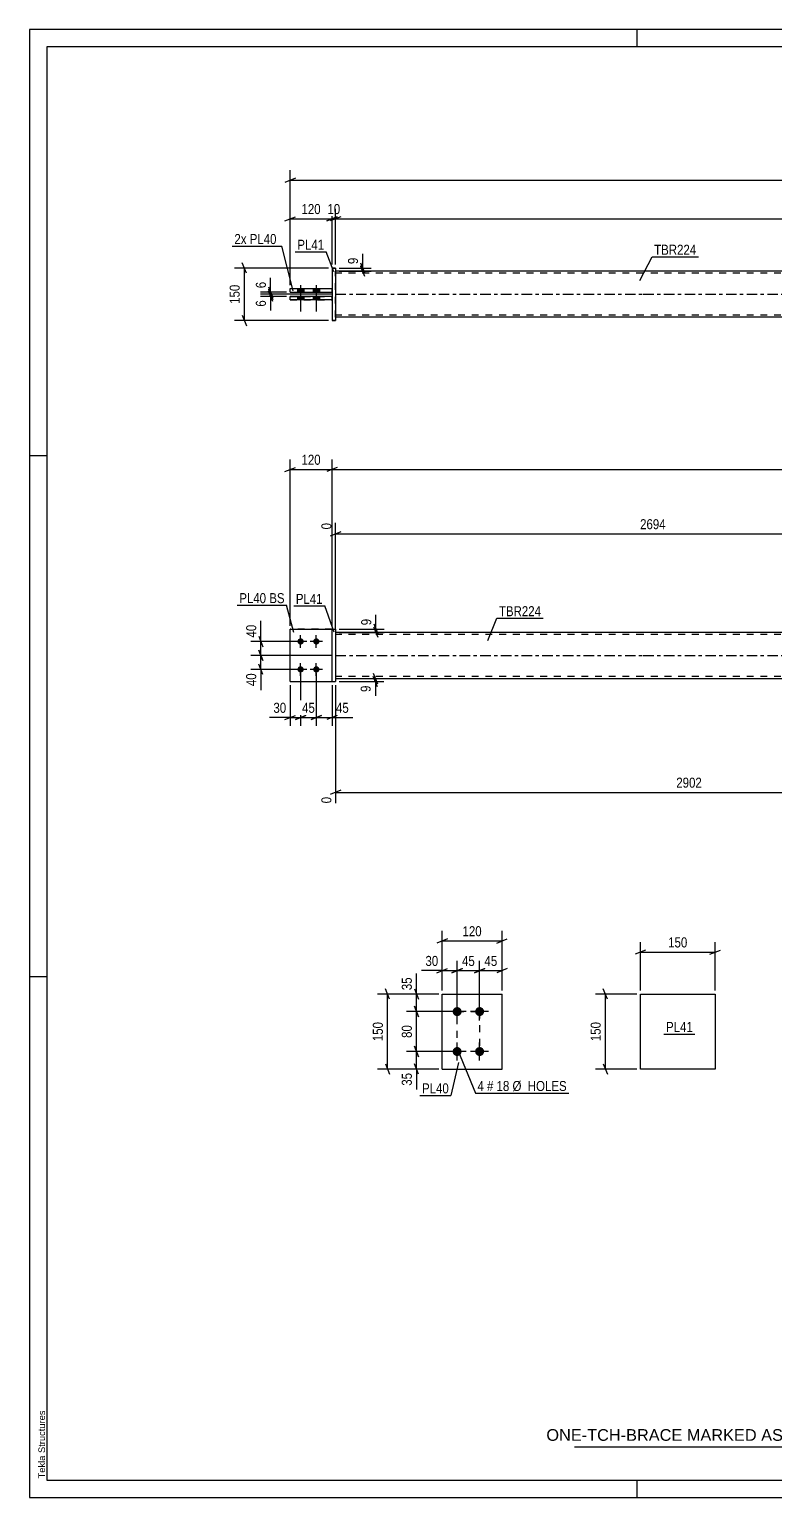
# Model space of a CAD drawing. Header units: millimetres. Extents: x 0 to 594, y 0 to 420.
# Drawn here: x 0 to 213.3, y 0 to 420 of the extents above; entities that cross this region are included whole.
import ezdxf

# ---------------------------------------------------------------- set-up
doc = ezdxf.new("R2010")
doc.units = ezdxf.units.MM
doc.linetypes.add('DXK_LINE_DOT2', pattern=[3.9198, 1.9599, -1.9599])
doc.linetypes.add('DXK_LINE_DOT3', pattern=[5.9187, 2.979, -0.9799, 0.9799, -0.9799])
doc.styles.add('Arial', font='ARIAL.TTF', dxfattribs={"height": 0.2})
doc.styles.add('Arial Narrow', font='ARIALN.TTF', dxfattribs={"height": 0.2})

# ---------------------------------------------------------------- blocks, each defined once
blk = doc.blocks.new('Unknown-582685594-1127')
at = {"color": 5, "linetype": 'Continuous'}
for p, q in [((594, 420), (0, 420)), ((0, 420), (0, 0)), ((174, 415), (174, 420)), ((589, 415), (5, 415)), ((5, 415), (5, 5)), ((5, 298), (0, 298)), ((5, 149), (0, 149)), ((5, 5), (589, 5)), ((174, 0), (174, 5)), ((0, 0), (594, 0))]:
    blk.add_line(p, q, dxfattribs=at)
at = {"color": 174, "linetype": 'Continuous', "style": 'Arial'}
blk.add_text('Tekla Structures', height=1.9102, rotation=90, dxfattribs=at).set_placement((4.5, 5.5))
blk = doc.blocks.new('Bolt-582685594-2203 - 2164')
at = {"linetype": 'Continuous'}
for points in [[(122.45, 137.75), (122.18, 137.78), (121.93, 137.86), (121.7, 138), (121.5, 138.18), (121.34, 138.39), (121.23, 138.64), (121.17, 138.9), (121.17, 139.17), (121.23, 139.43), (121.34, 139.68), (121.5, 139.9), (121.7, 140.08), (121.93, 140.21), (122.18, 140.3), (122.45, 140.32), (122.72, 140.3), (122.97, 140.21), (123.21, 140.08), (123.41, 139.9), (123.56, 139.68), (123.67, 139.43), (123.73, 139.17), (123.73, 138.9), (123.67, 138.64), (123.56, 138.39), (123.41, 138.18), (123.21, 138), (122.97, 137.86), (122.72, 137.78)], [(128.88, 137.75), (128.61, 137.78), (128.36, 137.86), (128.12, 138), (127.92, 138.18), (127.77, 138.39), (127.66, 138.64), (127.6, 138.9), (127.6, 139.17), (127.66, 139.43), (127.77, 139.68), (127.92, 139.9), (128.12, 140.08), (128.36, 140.21), (128.61, 140.3), (128.88, 140.32), (129.15, 140.3), (129.4, 140.21), (129.64, 140.08), (129.83, 139.9), (129.99, 139.68), (130.1, 139.43), (130.16, 139.17), (130.16, 138.9), (130.1, 138.64), (129.99, 138.39), (129.83, 138.18), (129.64, 138), (129.4, 137.86), (129.15, 137.78)], [(122.45, 126.32), (122.18, 126.35), (121.93, 126.43), (121.7, 126.57), (121.5, 126.75), (121.34, 126.97), (121.23, 127.21), (121.17, 127.47), (121.17, 127.74), (121.23, 128.01), (121.34, 128.25), (121.5, 128.47), (121.7, 128.65), (121.93, 128.78), (122.18, 128.87), (122.45, 128.89), (122.72, 128.87), (122.97, 128.78), (123.21, 128.65), (123.41, 128.47), (123.56, 128.25), (123.67, 128.01), (123.73, 127.74), (123.73, 127.47), (123.67, 127.21), (123.56, 126.97), (123.41, 126.75), (123.21, 126.57), (122.97, 126.43), (122.72, 126.35)], [(128.88, 126.32), (128.61, 126.35), (128.36, 126.43), (128.12, 126.57), (127.92, 126.75), (127.77, 126.97), (127.66, 127.21), (127.6, 127.47), (127.6, 127.74), (127.66, 128.01), (127.77, 128.25), (127.92, 128.47), (128.12, 128.65), (128.36, 128.78), (128.61, 128.87), (128.88, 128.89), (129.15, 128.87), (129.4, 128.78), (129.64, 128.65), (129.83, 128.47), (129.99, 128.25), (130.1, 128.01), (130.16, 127.74), (130.16, 127.47), (130.1, 127.21), (129.99, 126.97), (129.83, 126.75), (129.64, 126.57), (129.4, 126.43), (129.15, 126.35)]]:
    blk.add_hatch(color=1, dxfattribs=at).paths.add_polyline_path(points)
at = {"color": 1, "linetype": 'Continuous'}
for p, q in [((125.02, 139.04), (119.88, 139.04)), ((122.45, 136.47), (122.45, 141.61)), ((131.45, 139.04), (126.31, 139.04)), ((128.88, 136.47), (128.88, 141.61)), ((125.02, 127.61), (119.88, 127.61)), ((122.45, 125.04), (122.45, 130.18)), ((131.45, 127.61), (126.31, 127.61)), ((128.88, 125.04), (128.88, 130.18))]:
    blk.add_line(p, q, dxfattribs=at)
blk = doc.blocks.new('Part-582685594-2170 - 2164')
at = {"color": 2, "linetype": 'Continuous'}
for p, q in [((118.17, 122.61), (118.17, 144.04)), ((118.17, 144.04), (135.31, 144.04)), ((135.31, 122.61), (135.31, 144.04)), ((118.17, 122.61), (118.17, 122.61)), ((118.17, 122.61), (135.31, 122.61)), ((135.31, 122.61), (135.31, 122.61))]:
    blk.add_line(p, q, dxfattribs=at)
at = {"color": 7, "linetype": 'DXK_LINE_DOT2'}
for p, q in [((118.17, 144.04), (135.31, 144.04)), ((118.17, 122.61), (118.17, 122.61)), ((118.17, 122.61), (135.31, 122.61)), ((135.31, 122.61), (135.31, 122.61))]:
    blk.add_line(p, q, dxfattribs=at)
blk = doc.blocks.new('Part-582685594-1703 - 1672')
at = {"color": 2, "linetype": 'Continuous'}
for p, q in [((74.64, 233.42), (74.64, 248.42)), ((74.64, 248.42), (86.64, 248.42)), ((74.64, 233.42), (74.64, 233.42)), ((74.64, 233.42), (86.64, 233.42))]:
    blk.add_line(p, q, dxfattribs=at)
at = {"color": 7, "linetype": 'DXK_LINE_DOT2'}
for p, q in [((86.64, 248.42), (74.64, 248.42)), ((86.64, 233.42), (86.64, 248.42)), ((74.64, 233.42), (86.64, 233.42)), ((86.64, 233.42), (86.64, 233.42))]:
    blk.add_line(p, q, dxfattribs=at)
blk = doc.blocks.new('Part-582685594-1683 - 1672')
at = {"linetype": 'Continuous'}
blk.add_hatch(color=2, dxfattribs=at).paths.add_polyline_path([(473.14, 234.32), (472.34, 235.72), (473.94, 235.72)])
at = {"color": 2, "linetype": 'Continuous'}
for p, q in [((175.64, 247.52), (87.64, 247.52)), ((415.04, 247.52), (175.74, 247.52)), ((503.14, 247.52), (415.14, 247.52)), ((473.14, 234.32), (472.34, 235.72)), ((472.34, 235.72), (473.94, 235.72)), ((473.94, 235.72), (473.14, 234.32)), ((87.64, 234.32), (175.64, 234.32)), ((175.74, 234.32), (415.04, 234.32)), ((415.14, 234.32), (503.14, 234.32))]:
    blk.add_line(p, q, dxfattribs=at)
at = {"color": 7, "linetype": 'DXK_LINE_DOT2'}
for p, q in [((87.64, 247.52), (87.64, 234.32)), ((175.64, 246.92), (87.64, 246.92)), ((415.04, 246.92), (175.74, 246.92)), ((273.69, 247.52), (273.69, 246.92)), ((301.59, 247.52), (301.59, 246.92)), ((503.14, 246.92), (415.14, 246.92)), ((503.14, 247.52), (503.14, 234.32)), ((175.64, 234.92), (87.64, 234.92)), ((415.04, 234.92), (175.74, 234.92)), ((289.2, 234.32), (289.2, 234.92)), ((317.1, 234.32), (317.1, 234.92)), ((503.14, 234.92), (415.14, 234.92))]:
    blk.add_line(p, q, dxfattribs=at)
at = {"color": 7, "linetype": 'DXK_LINE_DOT3'}
for p, q in [((87.64, 240.92), (175.64, 240.92)), ((175.74, 240.92), (415.04, 240.92)), ((415.14, 240.92), (503.14, 240.92))]:
    blk.add_line(p, q, dxfattribs=at)
at = {"color": 2, "linetype": 'Continuous'}
blk.add_circle((473.14, 235.22), 1, dxfattribs=at)
blk = doc.blocks.new('Part-582685594-1708 - 1672')
at = {"color": 7, "linetype": 'DXK_LINE_DOT2'}
for p, q in [((74.64, 233.42), (74.64, 248.42)), ((74.64, 248.42), (86.64, 248.42)), ((86.64, 248.42), (74.64, 248.42)), ((86.64, 233.42), (86.64, 248.42)), ((74.64, 233.42), (74.64, 233.42)), ((74.64, 233.42), (86.64, 233.42)), ((74.64, 233.42), (86.64, 233.42)), ((86.64, 233.42), (86.64, 233.42))]:
    blk.add_line(p, q, dxfattribs=at)
blk = doc.blocks.new('Part-582685594-1713 - 1672')
at = {"color": 2, "linetype": 'Continuous'}
for p, q in [((86.64, 248.42), (87.64, 248.42)), ((86.64, 233.42), (86.64, 248.42)), ((87.64, 248.42), (87.64, 248.42)), ((87.64, 248.42), (87.64, 233.42)), ((86.64, 233.42), (87.64, 233.42))]:
    blk.add_line(p, q, dxfattribs=at)
at = {"color": 7, "linetype": 'DXK_LINE_DOT2'}
for p, q in [((86.64, 248.42), (87.64, 248.42)), ((86.64, 233.42), (87.64, 233.42))]:
    blk.add_line(p, q, dxfattribs=at)
blk = doc.blocks.new('Bolt-582685594-1720 - 1672')
at = {"linetype": 'Continuous'}
for points in [[(77.64, 245.82), (77.83, 245.8), (78.01, 245.74), (78.17, 245.65), (78.31, 245.52), (78.42, 245.37), (78.5, 245.2), (78.54, 245.01), (78.54, 244.82), (78.5, 244.64), (78.42, 244.47), (78.31, 244.32), (78.17, 244.19), (78.01, 244.1), (77.83, 244.04), (77.64, 244.02), (77.46, 244.04), (77.28, 244.1), (77.12, 244.19), (76.98, 244.32), (76.86, 244.47), (76.79, 244.64), (76.75, 244.82), (76.75, 245.01), (76.79, 245.2), (76.86, 245.37), (76.98, 245.52), (77.12, 245.65), (77.28, 245.74), (77.46, 245.8)], [(82.14, 245.82), (82.33, 245.8), (82.51, 245.74), (82.67, 245.65), (82.81, 245.52), (82.92, 245.37), (83, 245.2), (83.04, 245.01), (83.04, 244.82), (83, 244.64), (82.92, 244.47), (82.81, 244.32), (82.67, 244.19), (82.51, 244.1), (82.33, 244.04), (82.14, 244.02), (81.96, 244.04), (81.78, 244.1), (81.62, 244.19), (81.48, 244.32), (81.36, 244.47), (81.29, 244.64), (81.25, 244.82), (81.25, 245.01), (81.29, 245.2), (81.36, 245.37), (81.48, 245.52), (81.62, 245.65), (81.78, 245.74), (81.96, 245.8)], [(77.64, 237.82), (77.83, 237.8), (78.01, 237.74), (78.17, 237.65), (78.31, 237.52), (78.42, 237.37), (78.5, 237.2), (78.54, 237.01), (78.54, 236.82), (78.5, 236.64), (78.42, 236.47), (78.31, 236.32), (78.17, 236.19), (78.01, 236.1), (77.83, 236.04), (77.64, 236.02), (77.46, 236.04), (77.28, 236.1), (77.12, 236.19), (76.98, 236.32), (76.86, 236.47), (76.79, 236.64), (76.75, 236.82), (76.75, 237.01), (76.79, 237.2), (76.86, 237.37), (76.98, 237.52), (77.12, 237.65), (77.28, 237.74), (77.46, 237.8)], [(82.14, 237.82), (82.33, 237.8), (82.51, 237.74), (82.67, 237.65), (82.81, 237.52), (82.92, 237.37), (83, 237.2), (83.04, 237.01), (83.04, 236.82), (83, 236.64), (82.92, 236.47), (82.81, 236.32), (82.67, 236.19), (82.51, 236.1), (82.33, 236.04), (82.14, 236.02), (81.96, 236.04), (81.78, 236.1), (81.62, 236.19), (81.48, 236.32), (81.36, 236.47), (81.29, 236.64), (81.25, 236.82), (81.25, 237.01), (81.29, 237.2), (81.36, 237.37), (81.48, 237.52), (81.62, 237.65), (81.78, 237.74), (81.96, 237.8)]]:
    blk.add_hatch(color=1, dxfattribs=at).paths.add_polyline_path(points)
at = {"color": 1, "linetype": 'Continuous'}
for p, q in [((79.44, 244.92), (75.84, 244.92)), ((77.64, 243.12), (77.64, 246.72)), ((83.94, 244.92), (80.34, 244.92)), ((82.14, 243.12), (82.14, 246.72)), ((79.44, 236.92), (75.84, 236.92)), ((77.64, 235.12), (77.64, 238.72)), ((83.94, 236.92), (80.34, 236.92)), ((82.14, 235.12), (82.14, 238.72))]:
    blk.add_line(p, q, dxfattribs=at)
blk = doc.blocks.new('Bolt-582685594-1368 - 1364')
at = {"linetype": 'Continuous'}
for points in [[(76.74, 344.83), (78.54, 344.83), (78.54, 345.83), (76.74, 345.83)], [(76.74, 344.83), (78.54, 344.83), (78.54, 345.83), (76.74, 345.83)], [(81.24, 344.83), (83.04, 344.83), (83.04, 345.83), (81.24, 345.83)], [(81.24, 344.83), (83.04, 344.83), (83.04, 345.83), (81.24, 345.83)], [(76.74, 342.63), (78.54, 342.63), (78.54, 343.63), (76.74, 343.63)], [(76.74, 342.63), (78.54, 342.63), (78.54, 343.63), (76.74, 343.63)], [(81.24, 342.63), (83.04, 342.63), (83.04, 343.63), (81.24, 343.63)], [(81.24, 342.63), (83.04, 342.63), (83.04, 343.63), (81.24, 343.63)]]:
    blk.add_hatch(color=1, dxfattribs=at).paths.add_polyline_path(points)
at = {"color": 1, "linetype": 'Continuous'}
for p, q in [((76.74, 345.83), (76.74, 344.83)), ((76.74, 345.83), (76.74, 344.83)), ((77.64, 346.83), (77.64, 339.33)), ((77.64, 346.83), (77.64, 339.33)), ((78.54, 345.83), (78.54, 344.83)), ((78.54, 345.83), (78.54, 344.83)), ((81.24, 345.83), (81.24, 344.83)), ((81.24, 345.83), (81.24, 344.83)), ((82.14, 346.83), (82.14, 339.33)), ((82.14, 346.83), (82.14, 339.33)), ((83.04, 345.83), (83.04, 344.83)), ((83.04, 345.83), (83.04, 344.83)), ((76.74, 343.63), (76.74, 342.63)), ((76.74, 343.63), (76.74, 342.63)), ((78.54, 343.63), (78.54, 342.63)), ((78.54, 343.63), (78.54, 342.63)), ((81.24, 343.63), (81.24, 342.63)), ((81.24, 343.63), (81.24, 342.63)), ((83.04, 343.63), (83.04, 342.63)), ((83.04, 343.63), (83.04, 342.63))]:
    blk.add_line(p, q, dxfattribs=at)
blk = doc.blocks.new('Part-582685594-1402 - 1364')
at = {"linetype": 'Continuous'}
blk.add_hatch(color=2, dxfattribs=at).paths.add_polyline_path([(473.14, 344.23), (472.34, 345.63), (473.94, 345.63)])
at = {"color": 2, "linetype": 'Continuous'}
for p, q in [((175.64, 350.83), (87.64, 350.83)), ((415.04, 350.83), (175.74, 350.83)), ((503.14, 350.83), (415.14, 350.83)), ((273.69, 344.93), (301.59, 344.93)), ((273.69, 344.93), (273.69, 344.83)), ((289.2, 344.93), (289.2, 344.83)), ((301.59, 344.93), (301.59, 343.53)), ((473.14, 344.23), (472.34, 345.63)), ((472.34, 345.63), (473.94, 345.63)), ((473.94, 345.63), (473.14, 344.23)), ((273.69, 343.63), (273.69, 343.53)), ((273.69, 343.53), (273.69, 343.53)), ((301.59, 343.53), (273.69, 343.53)), ((289.2, 343.53), (289.2, 343.63)), ((175.64, 337.63), (87.64, 337.63)), ((415.04, 337.63), (175.74, 337.63)), ((503.14, 337.63), (415.14, 337.63))]:
    blk.add_line(p, q, dxfattribs=at)
at = {"color": 7, "linetype": 'DXK_LINE_DOT2'}
for p, q in [((87.64, 337.63), (87.64, 350.83)), ((175.64, 350.23), (87.64, 350.23)), ((415.04, 350.23), (175.74, 350.23)), ((503.14, 350.23), (415.14, 350.23)), ((503.14, 350.83), (503.14, 337.63)), ((301.59, 344.93), (273.69, 344.93)), ((273.69, 343.53), (273.69, 344.83)), ((289.2, 344.93), (289.2, 344.93)), ((289.2, 344.93), (289.2, 344.93)), ((289.2, 344.93), (317.1, 344.93)), ((289.2, 344.93), (317.1, 344.93)), ((289.2, 344.83), (289.2, 343.53)), ((317.1, 344.93), (317.1, 343.53)), ((273.69, 343.53), (301.59, 343.53)), ((317.1, 343.53), (289.2, 343.53)), ((289.2, 343.53), (289.2, 343.53)), ((289.2, 343.53), (317.1, 343.53)), ((175.64, 338.23), (87.64, 338.23)), ((415.04, 338.23), (175.74, 338.23)), ((503.14, 338.23), (415.14, 338.23))]:
    blk.add_line(p, q, dxfattribs=at)
at = {"color": 7, "linetype": 'DXK_LINE_DOT3'}
for p, q in [((87.64, 344.23), (175.64, 344.23)), ((175.74, 344.23), (415.04, 344.23)), ((415.14, 344.23), (503.14, 344.23))]:
    blk.add_line(p, q, dxfattribs=at)
at = {"color": 2, "linetype": 'Continuous'}
blk.add_circle((473.14, 345.13), 1, dxfattribs=at)
blk = doc.blocks.new('Part-582685594-1442 - 1364')
at = {"color": 2, "linetype": 'Continuous'}
for p, q in [((74.64, 342.63), (74.64, 343.63)), ((86.64, 343.63), (74.64, 343.63)), ((74.64, 342.63), (74.64, 342.63)), ((86.64, 342.63), (74.64, 342.63)), ((86.64, 342.63), (86.64, 343.63)), ((86.64, 342.63), (86.64, 342.63))]:
    blk.add_line(p, q, dxfattribs=at)
at = {"color": 7, "linetype": 'DXK_LINE_DOT2'}
for p, q in [((74.64, 343.63), (86.64, 343.63)), ((74.64, 342.63), (86.64, 342.63))]:
    blk.add_line(p, q, dxfattribs=at)
blk = doc.blocks.new('Part-582685594-1447 - 1364')
at = {"color": 2, "linetype": 'Continuous'}
for p, q in [((74.64, 344.83), (74.64, 345.83)), ((74.64, 345.83), (86.64, 345.83)), ((74.64, 344.83), (74.64, 344.83)), ((74.64, 344.83), (86.64, 344.83)), ((86.64, 344.83), (86.64, 345.83)), ((86.64, 344.83), (86.64, 344.83))]:
    blk.add_line(p, q, dxfattribs=at)
at = {"color": 7, "linetype": 'DXK_LINE_DOT2'}
for p, q in [((74.64, 345.83), (74.64, 345.83)), ((74.64, 345.83), (86.64, 345.83)), ((74.64, 344.83), (86.64, 344.83)), ((86.64, 345.83), (86.64, 345.83))]:
    blk.add_line(p, q, dxfattribs=at)
blk = doc.blocks.new('Part-582685594-1452 - 1364')
at = {"color": 2, "linetype": 'Continuous'}
for p, q in [((86.64, 351.73), (87.64, 351.73)), ((86.64, 351.73), (86.64, 336.73)), ((87.64, 351.73), (87.64, 351.73)), ((87.64, 351.73), (87.64, 336.73)), ((87.64, 336.73), (86.64, 336.73)), ((86.64, 336.73), (86.64, 336.73))]:
    blk.add_line(p, q, dxfattribs=at)
at = {"color": 7, "linetype": 'DXK_LINE_DOT2'}
for p, q in [((87.64, 351.73), (86.64, 351.73)), ((87.64, 351.73), (87.64, 351.73)), ((86.64, 336.73), (87.64, 336.73))]:
    blk.add_line(p, q, dxfattribs=at)
blk = doc.blocks.new('Part-582685594-2411 - 2407')
at = {"color": 2, "linetype": 'Continuous'}
for p, q in [((174.89, 144.04), (196.32, 144.04)), ((174.89, 122.61), (174.89, 144.04)), ((196.32, 144.04), (196.32, 122.61)), ((196.32, 122.61), (174.89, 122.61))]:
    blk.add_line(p, q, dxfattribs=at)
blk = doc.blocks.new('Rectangle-582685594-2393 - 2164')
at = {"color": 1, "linetype": 'DXK_LINE_DOT2'}
blk.add_lwpolyline([(122.45, 139.04), (128.88, 139.04), (128.88, 127.61), (122.45, 127.61), (122.45, 139.04)], close=True, dxfattribs=at)
blk = doc.blocks.new('StraightDimension-582685594-2303 - 2164')
at = {"color": 7, "linetype": 'Continuous'}
for p, q in [((117.17, 144.04), (107.97, 144.04)), ((110.22, 145.54), (111.42, 142.54)), ((110.82, 139.04), (110.82, 144.04)), ((121.45, 139.04), (107.97, 139.04)), ((111.42, 137.54), (110.22, 140.54))]:
    blk.add_line(p, q, dxfattribs=at)
at = {"color": 0}
blk.add_wipeout([(110.07, 149.42), (105.87, 149.42), (105.87, 144.56), (110.07, 144.56)], dxfattribs=at)
at = {"color": 7, "linetype": 'Continuous'}
blk.add_line((110.82, 144.04), (110.82, 149.94), dxfattribs=at)
blk.add_line((110.82, 144.04), (110.82, 149.94), dxfattribs=at)
at = {"color": 3, "style": 'Arial Narrow'}
blk.add_text('35', height=2.863, rotation=90.0002, dxfattribs=at).set_placement((109.47, 145.16))
blk = doc.blocks.new('StraightDimension-582685594-2280 - 2164')
at = {"color": 7, "linetype": 'Continuous'}
for p, q in [((121.45, 127.61), (107.97, 127.61)), ((110.22, 129.11), (111.42, 126.11)), ((110.82, 122.61), (110.82, 127.61)), ((117.17, 122.61), (107.97, 122.61)), ((111.42, 121.11), (110.22, 124.11))]:
    blk.add_line(p, q, dxfattribs=at)
at = {"color": 0}
blk.add_wipeout([(110.07, 122.08), (105.87, 122.08), (105.87, 117.23), (110.07, 117.23)], dxfattribs=at)
at = {"color": 7, "linetype": 'Continuous'}
blk.add_line((110.82, 122.61), (110.82, 116.7), dxfattribs=at)
blk.add_line((110.82, 122.61), (110.82, 116.7), dxfattribs=at)
at = {"color": 3, "style": 'Arial Narrow'}
blk.add_text('35', height=2.863, rotation=90.0002, dxfattribs=at).set_placement((109.47, 117.83))
blk = doc.blocks.new('StraightDimension-582685594-2293 - 2164')
at = {"color": 7, "linetype": 'Continuous'}
for p, q in [((121.45, 139.04), (107.97, 139.04)), ((110.22, 140.54), (111.42, 137.54)), ((110.82, 127.61), (110.82, 139.04)), ((121.45, 127.61), (107.97, 127.61)), ((111.42, 126.11), (110.22, 129.11))]:
    blk.add_line(p, q, dxfattribs=at)
at = {"color": 0}
blk.add_wipeout([(110.07, 135.75), (105.87, 135.75), (105.87, 130.9), (110.07, 130.9)], dxfattribs=at)
at = {"color": 3, "style": 'Arial Narrow'}
blk.add_text('80', height=2.863, rotation=90.0002, dxfattribs=at).set_placement((109.47, 131.5))
blk = doc.blocks.new('StraightDimension-582685594-2317 - 2164')
at = {"color": 7, "linetype": 'Continuous'}
for p, q in [((117.17, 144.04), (99.68, 144.04)), ((103.13, 142.54), (101.93, 145.54)), ((102.53, 122.61), (102.53, 144.04)), ((117.17, 122.61), (99.68, 122.61)), ((101.93, 124.11), (103.13, 121.11))]:
    blk.add_line(p, q, dxfattribs=at)
at = {"color": 0}
blk.add_wipeout([(101.78, 136.67), (97.58, 136.67), (97.58, 129.98), (101.78, 129.98)], dxfattribs=at)
at = {"color": 3, "style": 'Arial Narrow'}
blk.add_text('150', height=2.863, rotation=90.0002, dxfattribs=at).set_placement((101.18, 130.58))
blk = doc.blocks.new('StraightDimension-582685594-2334 - 2164')
at = {"color": 7, "linetype": 'Continuous'}
for p, q in [((116.67, 150.14), (119.67, 151.34)), ((118.17, 145.04), (118.17, 153.59)), ((123.95, 151.34), (120.95, 150.14)), ((122.45, 140.04), (122.45, 153.59)), ((118.17, 150.74), (122.45, 150.74))]:
    blk.add_line(p, q, dxfattribs=at)
at = {"color": 0}
blk.add_wipeout([(117.64, 151.49), (117.64, 155.69), (112.78, 155.69), (112.78, 151.49)], dxfattribs=at)
at = {"color": 7, "linetype": 'Continuous'}
blk.add_line((118.17, 150.74), (112.26, 150.74), dxfattribs=at)
blk.add_line((118.17, 150.74), (112.26, 150.74), dxfattribs=at)
at = {"color": 3, "style": 'Arial Narrow'}
blk.add_text('30', height=2.863, dxfattribs=at).set_placement((113.38, 152.09))
blk = doc.blocks.new('StraightDimension-582685594-2347 - 2164')
at = {"color": 7, "linetype": 'Continuous'}
for p, q in [((120.95, 150.14), (123.95, 151.34)), ((122.45, 140.04), (122.45, 153.59)), ((130.38, 151.34), (127.38, 150.14)), ((128.88, 140.04), (128.88, 153.59)), ((122.45, 150.74), (128.88, 150.74))]:
    blk.add_line(p, q, dxfattribs=at)
at = {"color": 0}
blk.add_wipeout([(128.09, 151.49), (128.09, 155.69), (123.24, 155.69), (123.24, 151.49)], dxfattribs=at)
at = {"color": 3, "style": 'Arial Narrow'}
blk.add_text('45', height=2.863, dxfattribs=at).set_placement((123.84, 152.09))
blk = doc.blocks.new('StraightDimension-582685594-2357 - 2164')
at = {"color": 7, "linetype": 'Continuous'}
for p, q in [((127.38, 150.14), (130.38, 151.34)), ((128.88, 140.04), (128.88, 153.59)), ((136.81, 151.34), (133.81, 150.14)), ((135.31, 145.04), (135.31, 153.59)), ((128.88, 150.74), (135.31, 150.74))]:
    blk.add_line(p, q, dxfattribs=at)
at = {"color": 0}
blk.add_wipeout([(134.52, 151.49), (134.52, 155.69), (129.67, 155.69), (129.67, 151.49)], dxfattribs=at)
at = {"color": 3, "style": 'Arial Narrow'}
blk.add_text('45', height=2.863, dxfattribs=at).set_placement((130.27, 152.09))
blk = doc.blocks.new('StraightDimension-582685594-2374 - 2164')
at = {"color": 7, "linetype": 'Continuous'}
for p, q in [((119.67, 159.84), (116.67, 158.64)), ((118.17, 145.04), (118.17, 162.09)), ((133.81, 158.64), (136.81, 159.84)), ((135.31, 145.04), (135.31, 162.09)), ((118.17, 159.24), (135.31, 159.24))]:
    blk.add_line(p, q, dxfattribs=at)
at = {"color": 0}
blk.add_wipeout([(130.08, 159.99), (130.08, 164.19), (123.39, 164.19), (123.39, 159.99)], dxfattribs=at)
at = {"color": 3, "style": 'Arial Narrow'}
blk.add_text('120', height=2.863, dxfattribs=at).set_placement((123.99, 160.59))
blk = doc.blocks.new('StraightDimension-582685594-1783 - 1672')
at = {"color": 7, "linetype": 'Continuous'}
for p, q in [((77.64, 235.92), (77.64, 220.75)), ((74.64, 232.42), (74.64, 220.75)), ((73.14, 222.55), (76.14, 223.75)), ((74.64, 223.15), (77.64, 223.15)), ((79.14, 223.75), (76.14, 222.55))]:
    blk.add_line(p, q, dxfattribs=at)
at = {"color": 0}
blk.add_wipeout([(74.12, 223.9), (74.12, 228.1), (69.26, 228.1), (69.26, 223.9)], dxfattribs=at)
at = {"color": 7, "linetype": 'Continuous'}
blk.add_line((74.64, 223.15), (68.74, 223.15), dxfattribs=at)
blk.add_line((74.64, 223.15), (68.74, 223.15), dxfattribs=at)
at = {"color": 3, "style": 'Arial Narrow'}
blk.add_text('30', height=2.863, dxfattribs=at).set_placement((69.86, 224.5))
blk = doc.blocks.new('StraightDimension-582685594-1793 - 1672')
at = {"color": 7, "linetype": 'Continuous'}
for p, q in [((77.64, 235.92), (77.64, 220.75)), ((82.14, 235.92), (82.14, 220.75)), ((76.14, 222.55), (79.14, 223.75)), ((77.64, 223.15), (82.14, 223.15)), ((83.64, 223.75), (80.64, 222.55))]:
    blk.add_line(p, q, dxfattribs=at)
at = {"color": 0}
blk.add_wipeout([(82.32, 223.9), (82.32, 228.1), (77.47, 228.1), (77.47, 223.9)], dxfattribs=at)
at = {"color": 3, "style": 'Arial Narrow'}
blk.add_text('45', height=2.863, dxfattribs=at).set_placement((78.07, 224.5))
blk = doc.blocks.new('StraightDimension-582685594-1732 - 1672')
at = {"color": 7, "linetype": 'Continuous'}
for p, q in [((269.3, 257.96), (269.3, 284.28)), ((87.64, 248.52), (87.64, 278.8)), ((89.14, 276.27), (86.14, 275.07)), ((87.64, 275.67), (269.3, 275.67)), ((267.8, 275.07), (270.8, 276.27))]:
    blk.add_line(p, q, dxfattribs=at)
at = {"color": 0, "linetype": 'Continuous'}
for points in [[(268.7, 284.88), (264.5, 284.88), (264.5, 276.37), (268.7, 276.37)], [(87.04, 279.4), (82.84, 279.4), (82.84, 276.37), (87.04, 276.37)]]:
    blk.add_wipeout(points, dxfattribs=at)
at = {"color": 0}
blk.add_wipeout([(182.73, 276.42), (182.73, 280.62), (174.22, 280.62), (174.22, 276.42)], dxfattribs=at)
at = {"color": 3, "linetype": 'Continuous', "style": 'Arial Narrow'}
for s, height, p in [('2694', 2.863, (268.1, 276.97)), ('0', 2.86, (86.44, 276.97))]:
    blk.add_text(s, height=height, rotation=90.0002, dxfattribs=at).set_placement(p)
at = {"color": 3, "style": 'Arial Narrow'}
blk.add_text('2694', height=2.863, dxfattribs=at).set_placement((174.82, 277.02))
blk = doc.blocks.new('StraightDimension-582685594-1864 - 1672')
at = {"color": 7, "linetype": 'Continuous'}
for p, q in [((88.64, 248.42), (101.6, 248.42)), ((98.6, 249.92), (99.8, 246.92)), ((99.8, 246.02), (98.6, 249.02)), ((99.2, 247.52), (99.2, 248.42)), ((88.64, 247.52), (101.6, 247.52))]:
    blk.add_line(p, q, dxfattribs=at)
at = {"color": 0}
blk.add_wipeout([(98.45, 251.97), (94.25, 251.97), (94.25, 248.94), (98.45, 248.94)], dxfattribs=at)
at = {"color": 7, "linetype": 'Continuous'}
blk.add_line((99.2, 248.42), (99.2, 252.5), dxfattribs=at)
blk.add_line((99.2, 248.42), (99.2, 252.5), dxfattribs=at)
at = {"color": 3, "style": 'Arial Narrow'}
blk.add_text('9', height=2.86, rotation=90.0002, dxfattribs=at).set_placement((97.85, 249.54))
blk = doc.blocks.new('StraightDimension-582685594-1800 - 1672')
at = {"color": 7, "linetype": 'Continuous'}
for p, q in [((82.14, 235.92), (82.14, 220.75)), ((86.64, 232.42), (86.64, 220.75)), ((80.64, 222.55), (83.64, 223.75)), ((82.14, 223.15), (86.64, 223.15)), ((88.14, 223.75), (85.14, 222.55))]:
    blk.add_line(p, q, dxfattribs=at)
at = {"color": 0}
blk.add_wipeout([(92.03, 223.9), (92.03, 228.1), (87.17, 228.1), (87.17, 223.9)], dxfattribs=at)
at = {"color": 7, "linetype": 'Continuous'}
blk.add_line((86.64, 223.15), (92.55, 223.15), dxfattribs=at)
blk.add_line((86.64, 223.15), (92.55, 223.15), dxfattribs=at)
at = {"color": 3, "style": 'Arial Narrow'}
blk.add_text('45', height=2.863, dxfattribs=at).set_placement((87.77, 224.5))
blk = doc.blocks.new('StraightDimension-582685594-2032 - 1672')
at = {"color": 7, "linetype": 'Continuous'}
for p, q in [((88.14, 294.71), (85.14, 293.51)), ((86.64, 249.42), (86.64, 296.96)), ((86.64, 294.11), (503.14, 294.11)), ((501.64, 293.51), (504.64, 294.71)), ((503.14, 249.42), (503.14, 296.96))]:
    blk.add_line(p, q, dxfattribs=at)
at = {"color": 0}
blk.add_wipeout([(299.15, 294.86), (299.15, 299.06), (290.64, 299.06), (290.64, 294.86)], dxfattribs=at)
at = {"color": 3, "style": 'Arial Narrow'}
blk.add_text('5764', height=2.863, dxfattribs=at).set_placement((291.24, 295.46))
blk = doc.blocks.new('StraightDimension-582685594-1848 - 1672')
at = {"color": 7, "linetype": 'Continuous'}
for p, q in [((87.64, 232.42), (87.64, 198.61)), ((290.03, 233.32), (290.03, 193.13)), ((89.14, 202.34), (86.14, 201.14)), ((87.64, 201.74), (290.03, 201.74)), ((288.53, 201.14), (291.53, 202.34))]:
    blk.add_line(p, q, dxfattribs=at)
at = {"color": 0}
blk.add_wipeout([(193.09, 202.49), (193.09, 206.69), (184.58, 206.69), (184.58, 202.49)], dxfattribs=at)
at = {"color": 0, "linetype": 'Continuous'}
for points in [[(87.04, 201.04), (82.84, 201.04), (82.84, 198.01), (87.04, 198.01)], [(289.43, 201.04), (285.23, 201.04), (285.23, 192.53), (289.43, 192.53)]]:
    blk.add_wipeout(points, dxfattribs=at)
at = {"color": 3, "style": 'Arial Narrow'}
blk.add_text('2902', height=2.863, dxfattribs=at).set_placement((185.18, 203.09))
at = {"color": 3, "linetype": 'Continuous', "style": 'Arial Narrow'}
for s, height, p in [('0', 2.86, (86.44, 198.61)), ('2902', 2.863, (288.83, 193.13))]:
    blk.add_text(s, height=height, rotation=90.0002, dxfattribs=at).set_placement(p)
blk = doc.blocks.new('StraightDimension-582685594-1855 - 1672')
at = {"color": 7, "linetype": 'Continuous'}
for p, q in [((98.45, 235.82), (99.65, 232.82)), ((88.64, 234.32), (101.45, 234.32)), ((88.64, 233.42), (101.45, 233.42)), ((99.65, 231.92), (98.45, 234.92)), ((99.05, 233.42), (99.05, 234.32))]:
    blk.add_line(p, q, dxfattribs=at)
at = {"color": 0}
blk.add_wipeout([(98.3, 232.89), (94.1, 232.89), (94.1, 229.86), (98.3, 229.86)], dxfattribs=at)
at = {"color": 7, "linetype": 'Continuous'}
blk.add_line((99.05, 233.42), (99.05, 229.34), dxfattribs=at)
blk.add_line((99.05, 233.42), (99.05, 229.34), dxfattribs=at)
at = {"color": 3, "style": 'Arial Narrow'}
blk.add_text('9', height=2.86, rotation=90.0002, dxfattribs=at).set_placement((97.7, 230.46))
blk = doc.blocks.new('StraightDimension-582685594-1873 - 1672')
at = {"color": 7, "linetype": 'Continuous'}
for p, q in [((76.64, 244.92), (63.43, 244.92)), ((65.68, 246.42), (66.88, 243.42)), ((66.28, 240.92), (66.28, 244.92)), ((86.64, 240.92), (63.43, 240.92)), ((66.88, 239.42), (65.68, 242.42))]:
    blk.add_line(p, q, dxfattribs=at)
at = {"color": 0}
blk.add_wipeout([(65.53, 250.3), (61.33, 250.3), (61.33, 245.44), (65.53, 245.44)], dxfattribs=at)
at = {"color": 7, "linetype": 'Continuous'}
blk.add_line((66.28, 244.92), (66.28, 250.82), dxfattribs=at)
blk.add_line((66.28, 244.92), (66.28, 250.82), dxfattribs=at)
at = {"color": 3, "style": 'Arial Narrow'}
blk.add_text('40', height=2.863, rotation=90.0002, dxfattribs=at).set_placement((64.93, 246.04))
blk = doc.blocks.new('StraightDimension-582685594-1886 - 1672')
at = {"color": 7, "linetype": 'Continuous'}
for p, q in [((86.64, 240.92), (63.43, 240.92)), ((65.68, 242.42), (66.88, 239.42)), ((66.28, 236.92), (66.28, 240.92)), ((76.64, 236.92), (63.43, 236.92)), ((66.88, 235.42), (65.68, 238.42))]:
    blk.add_line(p, q, dxfattribs=at)
at = {"color": 0}
blk.add_wipeout([(65.53, 236.39), (61.33, 236.39), (61.33, 231.54), (65.53, 231.54)], dxfattribs=at)
at = {"color": 7, "linetype": 'Continuous'}
blk.add_line((66.28, 236.92), (66.28, 231.01), dxfattribs=at)
blk.add_line((66.28, 236.92), (66.28, 231.01), dxfattribs=at)
at = {"color": 3, "style": 'Arial Narrow'}
blk.add_text('40', height=2.863, rotation=90.0002, dxfattribs=at).set_placement((64.93, 232.14))
blk = doc.blocks.new('StraightDimension-582685594-2016 - 1672')
at = {"color": 7, "linetype": 'Continuous'}
for p, q in [((73.14, 293.51), (76.14, 294.71)), ((74.64, 249.42), (74.64, 296.96)), ((74.64, 294.11), (86.64, 294.11)), ((88.14, 294.71), (85.14, 293.51)), ((86.64, 249.42), (86.64, 296.96))]:
    blk.add_line(p, q, dxfattribs=at)
at = {"color": 0}
blk.add_wipeout([(83.99, 294.86), (83.99, 299.06), (77.3, 299.06), (77.3, 294.86)], dxfattribs=at)
at = {"color": 3, "style": 'Arial Narrow'}
blk.add_text('120', height=2.863, dxfattribs=at).set_placement((77.9, 295.46))
blk = doc.blocks.new('StraightDimension-582685594-1608 - 1364')
at = {"color": 7, "linetype": 'Continuous'}
for p, q in [((68.45, 345.73), (69.65, 342.73)), ((69.65, 342.13), (68.45, 345.13)), ((86.64, 344.23), (66.2, 344.23)), ((73.64, 343.63), (66.2, 343.63)), ((69.05, 343.63), (69.05, 344.23))]:
    blk.add_line(p, q, dxfattribs=at)
at = {"color": 0}
blk.add_wipeout([(68.3, 343.11), (64.1, 343.11), (64.1, 340.08), (68.3, 340.08)], dxfattribs=at)
at = {"color": 7, "linetype": 'Continuous'}
blk.add_line((69.05, 343.63), (69.05, 339.55), dxfattribs=at)
blk.add_line((69.05, 343.63), (69.05, 339.55), dxfattribs=at)
at = {"color": 3, "style": 'Arial Narrow'}
blk.add_text('6', height=2.86, rotation=90.0002, dxfattribs=at).set_placement((67.7, 340.68))
blk = doc.blocks.new('StraightDimension-582685594-1498 - 1364')
at = {"color": 7, "linetype": 'Continuous'}
for p, q in [((74.64, 346.83), (74.64, 379.68)), ((516.14, 346.83), (516.14, 379.68)), ((76.14, 377.43), (73.14, 376.23)), ((74.64, 376.83), (516.14, 376.83)), ((514.64, 376.23), (517.64, 377.43))]:
    blk.add_line(p, q, dxfattribs=at)
at = {"color": 0}
blk.add_wipeout([(299.65, 377.58), (299.65, 381.78), (291.14, 381.78), (291.14, 377.58)], dxfattribs=at)
at = {"color": 3, "style": 'Arial Narrow'}
blk.add_text('6014', height=2.863, dxfattribs=at).set_placement((291.74, 378.18))
blk = doc.blocks.new('StraightDimension-582685594-1539 - 1364')
at = {"color": 7, "linetype": 'Continuous'}
for p, q in [((73.14, 365.22), (76.14, 366.42)), ((74.64, 346.83), (74.64, 368.67)), ((74.64, 365.82), (86.64, 365.82)), ((88.14, 366.42), (85.14, 365.22)), ((86.64, 352.73), (86.64, 368.67))]:
    blk.add_line(p, q, dxfattribs=at)
at = {"color": 0}
blk.add_wipeout([(83.99, 366.57), (83.99, 370.77), (77.3, 370.77), (77.3, 366.57)], dxfattribs=at)
at = {"color": 3, "style": 'Arial Narrow'}
blk.add_text('120', height=2.863, dxfattribs=at).set_placement((77.9, 367.17))
blk = doc.blocks.new('StraightDimension-582685594-1549 - 1364')
at = {"color": 7, "linetype": 'Continuous'}
for p, q in [((85.14, 365.22), (88.14, 366.42)), ((89.14, 366.42), (86.14, 365.22)), ((86.64, 352.73), (86.64, 368.67)), ((86.64, 365.82), (87.64, 365.82)), ((87.64, 352.73), (87.64, 368.67))]:
    blk.add_line(p, q, dxfattribs=at)
at = {"color": 0}
blk.add_wipeout([(89.57, 366.57), (89.57, 370.77), (84.72, 370.77), (84.72, 366.57)], dxfattribs=at)
at = {"color": 3, "style": 'Arial Narrow'}
blk.add_text('10', height=2.863, dxfattribs=at).set_placement((85.32, 367.17))
blk = doc.blocks.new('StraightDimension-582685594-1470 - 1364')
at = {"color": 7, "linetype": 'Continuous'}
for p, q in [((62.15, 350.23), (60.95, 353.23)), ((85.64, 351.73), (58.7, 351.73)), ((61.55, 336.73), (61.55, 351.73)), ((85.64, 336.73), (58.7, 336.73)), ((60.95, 338.23), (62.15, 335.23))]:
    blk.add_line(p, q, dxfattribs=at)
at = {"color": 0}
blk.add_wipeout([(60.8, 347.57), (56.6, 347.57), (56.6, 340.89), (60.8, 340.89)], dxfattribs=at)
at = {"color": 3, "style": 'Arial Narrow'}
blk.add_text('150', height=2.863, rotation=90.0002, dxfattribs=at).set_placement((60.2, 341.49))
blk = doc.blocks.new('StraightDimension-582685594-1529 - 1364')
at = {"color": 7, "linetype": 'Continuous'}
for p, q in [((89.14, 366.42), (86.14, 365.22)), ((87.64, 352.73), (87.64, 368.67)), ((87.64, 365.82), (503.14, 365.82)), ((501.64, 365.22), (504.64, 366.42)), ((503.14, 352.73), (503.14, 368.67))]:
    blk.add_line(p, q, dxfattribs=at)
at = {"color": 0}
blk.add_wipeout([(299.65, 366.57), (299.65, 370.77), (291.14, 370.77), (291.14, 366.57)], dxfattribs=at)
at = {"color": 3, "style": 'Arial Narrow'}
blk.add_text('5754', height=2.863, dxfattribs=at).set_placement((291.74, 367.17))
blk = doc.blocks.new('StraightDimension-582685594-1590 - 1364')
at = {"color": 7, "linetype": 'Continuous'}
for p, q in [((73.64, 344.83), (66.2, 344.83)), ((68.45, 346.33), (69.65, 343.33)), ((69.65, 342.73), (68.45, 345.73)), ((69.05, 344.23), (69.05, 344.83)), ((86.64, 344.23), (66.2, 344.23))]:
    blk.add_line(p, q, dxfattribs=at)
at = {"color": 0}
blk.add_wipeout([(68.3, 348.38), (64.1, 348.38), (64.1, 345.36), (68.3, 345.36)], dxfattribs=at)
at = {"color": 7, "linetype": 'Continuous'}
blk.add_line((69.05, 344.83), (69.05, 348.91), dxfattribs=at)
blk.add_line((69.05, 344.83), (69.05, 348.91), dxfattribs=at)
at = {"color": 3, "style": 'Arial Narrow'}
blk.add_text('6', height=2.86, rotation=90.0002, dxfattribs=at).set_placement((67.7, 345.96))
blk = doc.blocks.new('StraightDimension-582685594-1625 - 1364')
at = {"color": 7, "linetype": 'Continuous'}
for p, q in [((94.82, 353.23), (96.02, 350.23)), ((88.64, 351.73), (97.82, 351.73)), ((88.64, 350.83), (97.82, 350.83)), ((96.02, 349.33), (94.82, 352.33)), ((95.42, 350.83), (95.42, 351.73))]:
    blk.add_line(p, q, dxfattribs=at)
at = {"color": 0}
blk.add_wipeout([(94.67, 355.28), (90.47, 355.28), (90.47, 352.26), (94.67, 352.26)], dxfattribs=at)
at = {"color": 7, "linetype": 'Continuous'}
blk.add_line((95.42, 351.73), (95.42, 355.81), dxfattribs=at)
blk.add_line((95.42, 351.73), (95.42, 355.81), dxfattribs=at)
at = {"color": 3, "style": 'Arial Narrow'}
blk.add_text('9', height=2.86, rotation=90.0002, dxfattribs=at).set_placement((94.07, 352.86))
blk = doc.blocks.new('StraightDimension-582685594-2413 - 2407')
at = {"color": 7, "linetype": 'Continuous'}
for p, q in [((176.39, 156.64), (173.39, 155.44)), ((174.89, 145.04), (174.89, 158.89)), ((174.89, 156.04), (196.32, 156.04)), ((194.82, 155.44), (197.82, 156.64)), ((196.32, 145.04), (196.32, 158.89))]:
    blk.add_line(p, q, dxfattribs=at)
at = {"color": 0}
blk.add_wipeout([(188.94, 156.79), (188.94, 160.99), (182.26, 160.99), (182.26, 156.79)], dxfattribs=at)
at = {"color": 3, "style": 'Arial Narrow'}
blk.add_text('150', height=2.863, dxfattribs=at).set_placement((182.86, 157.39))
blk = doc.blocks.new('StraightDimension-582685594-2424 - 2407')
at = {"color": 7, "linetype": 'Continuous'}
for p, q in [((173.89, 144.04), (162.04, 144.04)), ((165.49, 142.54), (164.29, 145.54)), ((164.89, 122.61), (164.89, 144.04)), ((173.89, 122.61), (162.04, 122.61)), ((164.29, 124.11), (165.49, 121.11))]:
    blk.add_line(p, q, dxfattribs=at)
at = {"color": 0}
blk.add_wipeout([(164.14, 136.67), (159.94, 136.67), (159.94, 129.98), (164.14, 129.98)], dxfattribs=at)
at = {"color": 3, "style": 'Arial Narrow'}
blk.add_text('150', height=2.863, rotation=90.0002, dxfattribs=at).set_placement((163.54, 130.58))
blk = doc.blocks.new('Unknown-582685594-5118')
at = {"color": 7, "linetype": 'Continuous'}
blk.add_line((156, 14.5), (226, 14.5), dxfattribs=at)
at = {"color": 7, "style": 'Arial'}
blk.add_text('ONE-TCH-BRACE MARKED AS TBR224', height=3.3428, dxfattribs=at).set_placement((147.99, 16.25))
blk = doc.blocks.new('Mark-582685594-2166 - 2164')
at = {"color": 0}
blk.add_wipeout([(120.07, 115.64), (120.07, 118.64), (112.39, 118.64), (112.39, 115.64)], dxfattribs=at)
blk.add_wipeout([(120.07, 115.64), (120.07, 118.64), (112.39, 118.64), (112.39, 115.64)], dxfattribs=at)
at = {"color": 30, "linetype": 'Continuous'}
for p in [(122.83, 124.44), (111.79, 115.04)]:
    blk.add_line(p, (120.67, 115.04), dxfattribs=at)
at = {"color": 3, "style": 'Arial Narrow'}
blk.add_text('PL40', height=2.863, dxfattribs=at).set_placement((112.39, 115.64))
blk = doc.blocks.new('Mark-582685594-2199 - 2164')
at = {"color": 0}
blk.add_wipeout([(130.11, 116.32), (130.11, 119.32), (128.28, 119.32), (128.28, 116.32)], dxfattribs=at)
blk.add_wipeout([(130.11, 116.32), (130.11, 119.32), (128.28, 119.32), (128.28, 116.32)], dxfattribs=at)
at = {"color": 7, "linetype": 'Continuous'}
blk.add_line((122.63, 127.99), (127.68, 115.72), dxfattribs=at)
at = {"color": 0}
blk.add_wipeout([(132.84, 116.32), (132.84, 119.32), (131.01, 119.32), (131.01, 116.32)], dxfattribs=at)
blk.add_wipeout([(132.84, 116.32), (132.84, 119.32), (131.01, 119.32), (131.01, 116.32)], dxfattribs=at)
at = {"color": 3, "style": 'Arial Narrow'}
blk.add_text('4', height=2.86, dxfattribs=at).set_placement((128.28, 116.32))
at = {"color": 0}
blk.add_wipeout([(137.4, 116.32), (137.4, 119.32), (133.74, 119.32), (133.74, 116.32)], dxfattribs=at)
blk.add_wipeout([(137.4, 116.32), (137.4, 119.32), (133.74, 119.32), (133.74, 116.32)], dxfattribs=at)
at = {"color": 3, "style": 'Arial Narrow'}
blk.add_text('#', height=2.86, dxfattribs=at).set_placement((131.01, 116.32))
at = {"color": 0}
blk.add_wipeout([(153.82, 116.32), (153.82, 119.32), (138.3, 119.32), (138.3, 116.32)], dxfattribs=at)
blk.add_wipeout([(153.82, 116.32), (153.82, 119.32), (138.3, 119.32), (138.3, 116.32)], dxfattribs=at)
at = {"color": 7, "linetype": 'Continuous'}
blk.add_line((127.68, 115.72), (154.42, 115.72), dxfattribs=at)
at = {"color": 3, "style": 'Arial Narrow'}
for s, p in [('18', (133.74, 116.32)), ('Ø  HOLES', (138.3, 116.32))]:
    blk.add_text(s, height=2.863, dxfattribs=at).set_placement(p)
blk = doc.blocks.new('Mark-582685594-1679 - 1672')
at = {"color": 0}
blk.add_wipeout([(146.47, 252.13), (146.47, 255.13), (134.41, 255.13), (134.41, 252.13)], dxfattribs=at)
blk.add_wipeout([(146.47, 252.13), (146.47, 255.13), (134.41, 255.13), (134.41, 252.13)], dxfattribs=at)
at = {"color": 30, "linetype": 'Continuous'}
for p, q in [((131.21, 245.18), (133.81, 251.53)), ((133.81, 251.53), (147.07, 251.53))]:
    blk.add_line(p, q, dxfattribs=at)
at = {"color": 3, "style": 'Arial Narrow'}
blk.add_text('TBR224', height=2.863, dxfattribs=at).set_placement((134.41, 252.13))
blk = doc.blocks.new('Mark-582685594-1709 - 1672')
at = {"color": 0}
blk.add_wipeout([(83.96, 255.67), (83.96, 258.67), (76.28, 258.67), (76.28, 255.67)], dxfattribs=at)
blk.add_wipeout([(83.96, 255.67), (83.96, 258.67), (76.28, 258.67), (76.28, 255.67)], dxfattribs=at)
at = {"color": 30, "linetype": 'Continuous'}
for p in [(75.68, 255.07), (87.28, 247.61)]:
    blk.add_line(p, (84.56, 255.07), dxfattribs=at)
at = {"color": 3, "style": 'Arial Narrow'}
blk.add_text('PL41', height=2.863, dxfattribs=at).set_placement((76.28, 255.67))
blk = doc.blocks.new('MarkSet-582685594-2092 - 1672')
at = {"color": 0}
blk.add_wipeout([(67.77, 255.87), (67.77, 258.87), (60.09, 258.87), (60.09, 255.87)], dxfattribs=at)
blk.add_wipeout([(67.77, 255.87), (67.77, 258.87), (60.09, 258.87), (60.09, 255.87)], dxfattribs=at)
blk.add_wipeout([(73.05, 255.87), (73.05, 258.87), (68.67, 258.87), (68.67, 255.87)], dxfattribs=at)
blk.add_wipeout([(73.05, 255.87), (73.05, 258.87), (68.67, 258.87), (68.67, 255.87)], dxfattribs=at)
at = {"color": 30, "linetype": 'Continuous'}
for p in [(59.49, 255.27), (75.68, 247.48)]:
    blk.add_line(p, (73.65, 255.27), dxfattribs=at)
at = {"color": 3, "style": 'Arial Narrow'}
for s, p in [('PL40', (60.09, 255.87)), ('BS', (68.67, 255.87))]:
    blk.add_text(s, height=2.863, dxfattribs=at).set_placement(p)
blk = doc.blocks.new('MarkSet-582685594-1663 - 1364')
at = {"color": 0}
blk.add_wipeout([(62.17, 358.59), (62.17, 361.59), (58.7, 361.59), (58.7, 358.59)], dxfattribs=at)
blk.add_wipeout([(62.17, 358.59), (62.17, 361.59), (58.7, 361.59), (58.7, 358.59)], dxfattribs=at)
blk.add_wipeout([(70.75, 358.59), (70.75, 361.59), (63.07, 361.59), (63.07, 358.59)], dxfattribs=at)
blk.add_wipeout([(70.75, 358.59), (70.75, 361.59), (63.07, 361.59), (63.07, 358.59)], dxfattribs=at)
at = {"color": 30, "linetype": 'Continuous'}
for p in [(58.1, 357.99), (75.49, 345.21)]:
    blk.add_line(p, (72.25, 357.99), dxfattribs=at)
at = {"color": 3, "style": 'Arial Narrow'}
for s, p in [('2x', (58.7, 358.59)), ('PL40', (63.07, 358.59))]:
    blk.add_text(s, height=2.863, dxfattribs=at).set_placement(p)
blk = doc.blocks.new('Mark-582685594-1397 - 1364')
at = {"color": 0}
blk.add_wipeout([(190.9, 355.53), (190.9, 358.53), (178.84, 358.53), (178.84, 355.53)], dxfattribs=at)
blk.add_wipeout([(190.9, 355.53), (190.9, 358.53), (178.84, 358.53), (178.84, 355.53)], dxfattribs=at)
at = {"color": 30, "linetype": 'Continuous'}
for p, q in [((174.74, 348.18), (178.24, 354.93)), ((178.24, 354.93), (191.5, 354.93))]:
    blk.add_line(p, q, dxfattribs=at)
at = {"color": 3, "style": 'Arial Narrow'}
blk.add_text('TBR224', height=2.863, dxfattribs=at).set_placement((178.84, 355.53))
blk = doc.blocks.new('Mark-582685594-1448 - 1364')
at = {"color": 0}
blk.add_wipeout([(84.38, 356.95), (84.38, 359.95), (76.7, 359.95), (76.7, 356.95)], dxfattribs=at)
blk.add_wipeout([(84.38, 356.95), (84.38, 359.95), (76.7, 359.95), (76.7, 356.95)], dxfattribs=at)
at = {"color": 30, "linetype": 'Continuous'}
for p in [(76.1, 356.35), (87.17, 350.6)]:
    blk.add_line(p, (84.98, 356.35), dxfattribs=at)
at = {"color": 3, "style": 'Arial Narrow'}
blk.add_text('PL41', height=2.863, dxfattribs=at).set_placement((76.7, 356.95))
blk = doc.blocks.new('Mark-582685594-2409 - 2407')
at = {"color": 0}
blk.add_wipeout([(189.91, 133.21), (189.91, 136.21), (182.24, 136.21), (182.24, 133.21)], dxfattribs=at)
blk.add_wipeout([(189.91, 133.21), (189.91, 136.21), (182.24, 136.21), (182.24, 133.21)], dxfattribs=at)
at = {"color": 30, "linetype": 'Continuous'}
blk.add_line((181.64, 132.61), (190.51, 132.61), dxfattribs=at)
at = {"color": 3, "style": 'Arial Narrow'}
blk.add_text('PL41', height=2.863, dxfattribs=at).set_placement((182.24, 133.21))

msp = doc.modelspace()

# ---------------------------------------------------------------- block references
for name in ['Unknown-582685594-1127', 'Part-582685594-1452 - 1364', 'Part-582685594-1402 - 1364', 'Part-582685594-1447 - 1364', 'Bolt-582685594-1368 - 1364', 'Part-582685594-1442 - 1364', 'Part-582685594-1703 - 1672', 'Part-582685594-1708 - 1672', 'Part-582685594-1713 - 1672', 'Bolt-582685594-1720 - 1672', 'Part-582685594-1683 - 1672', 'Part-582685594-2170 - 2164', 'Part-582685594-2411 - 2407', 'Bolt-582685594-2203 - 2164', 'Rectangle-582685594-2393 - 2164', 'Unknown-582685594-5118']:
    msp.add_blockref(name, (0, 0))

# ---------------------------------------------------------------- next in the draw order: block references
for name in ['StraightDimension-582685594-1608 - 1364', 'StraightDimension-582685594-1732 - 1672', 'StraightDimension-582685594-1783 - 1672', 'StraightDimension-582685594-2413 - 2407', 'StraightDimension-582685594-2303 - 2164', 'Mark-582685594-2409 - 2407', 'StraightDimension-582685594-2280 - 2164']:
    msp.add_blockref(name, (0, 0))

# ---------------------------------------------------------------- next in the draw order: block references
for name in ['StraightDimension-582685594-1498 - 1364', 'StraightDimension-582685594-1864 - 1672', 'StraightDimension-582685594-1793 - 1672', 'StraightDimension-582685594-2424 - 2407', 'StraightDimension-582685594-2293 - 2164']:
    msp.add_blockref(name, (0, 0))

# ---------------------------------------------------------------- next in the draw order: block references
for name in ['StraightDimension-582685594-1539 - 1364', 'StraightDimension-582685594-2032 - 1672', 'StraightDimension-582685594-1800 - 1672', 'StraightDimension-582685594-2317 - 2164']:
    msp.add_blockref(name, (0, 0))

# ---------------------------------------------------------------- next in the draw order: block references
for name in ['StraightDimension-582685594-1549 - 1364', 'Mark-582685594-1679 - 1672', 'StraightDimension-582685594-1873 - 1672', 'StraightDimension-582685594-1848 - 1672', 'StraightDimension-582685594-2334 - 2164', 'Mark-582685594-2166 - 2164']:
    msp.add_blockref(name, (0, 0))

# ---------------------------------------------------------------- next in the draw order: block references
for name in ['StraightDimension-582685594-1470 - 1364', 'StraightDimension-582685594-2016 - 1672', 'StraightDimension-582685594-1855 - 1672', 'StraightDimension-582685594-2347 - 2164', 'Mark-582685594-2199 - 2164']:
    msp.add_blockref(name, (0, 0))

# ---------------------------------------------------------------- next in the draw order: block references
for name in ['StraightDimension-582685594-1529 - 1364', 'StraightDimension-582685594-1590 - 1364', 'Mark-582685594-1709 - 1672', 'StraightDimension-582685594-1886 - 1672', 'StraightDimension-582685594-2357 - 2164']:
    msp.add_blockref(name, (0, 0))

# ---------------------------------------------------------------- next in the draw order: block references
for name in ['MarkSet-582685594-1663 - 1364', 'Mark-582685594-1397 - 1364', 'StraightDimension-582685594-1625 - 1364', 'MarkSet-582685594-2092 - 1672', 'StraightDimension-582685594-2374 - 2164']:
    msp.add_blockref(name, (0, 0))

# ---------------------------------------------------------------- next in the draw order: block references
msp.add_blockref('Mark-582685594-1448 - 1364', (0, 0))

doc.saveas('drawing.dxf')
